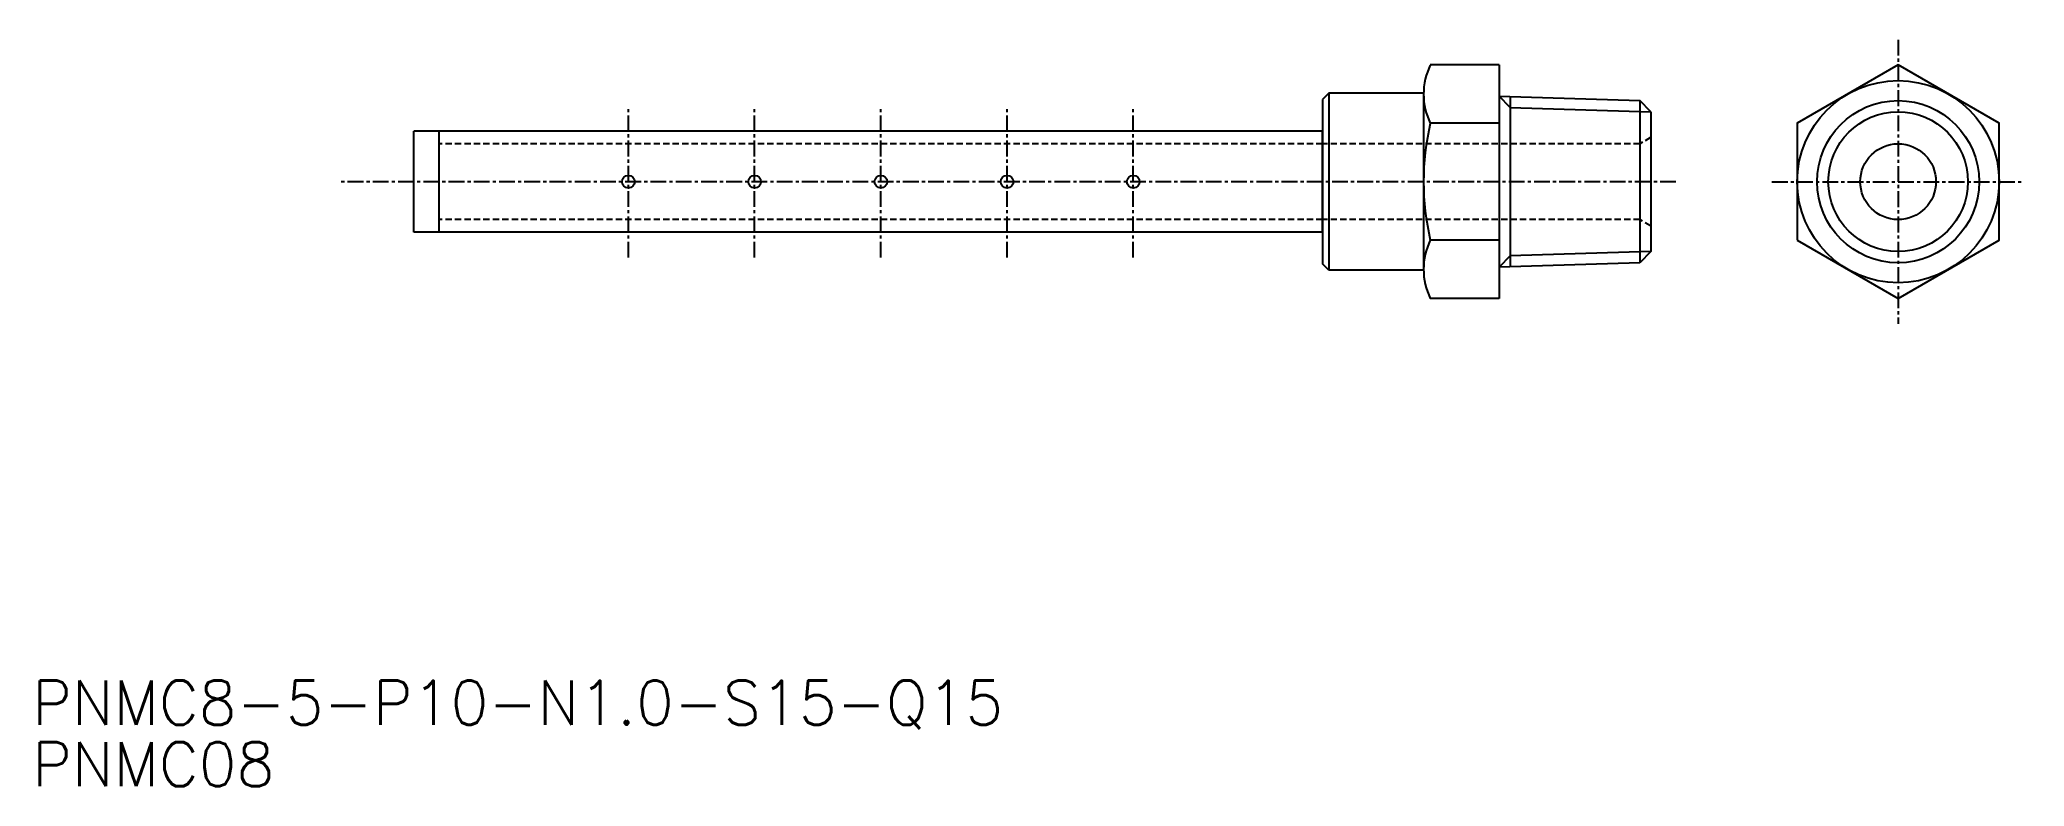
# Model space of a CAD drawing. Extents: x -219 to -62, y 72 to 131.
import ezdxf

# ---------------------------------------------------------------- set-up
doc = ezdxf.new("R2010")
doc.units = 0
doc.linetypes.add('CENTER', pattern=[2, 1.25, -0.25, 0.25, -0.25])
doc.linetypes.add('DASHED', pattern=[0.75, 0.5, -0.25])
doc.layers.get('0').update_dxf_attribs({"linetype": 'CONTINUOUS'})
doc.layers.add('CENTER', color=1, linetype='CENTER')
doc.styles.get("Standard").update_dxf_attribs({"font": 'txt.shx', "bigfont": '@extfont2.shx'})

msp = doc.modelspace()

# ---------------------------------------------------------------- linework, layer by layer
for p, q in [((-103.18, 129.38), (-108.65, 129.38)), ((-103.18, 129.38), (-103.18, 110.9)), ((-116.68, 127.14), (-117.18, 126.64)), ((-117.18, 126.64), (-117.18, 117.14)), ((-109.18, 127.14), (-116.68, 127.14)), ((-116.68, 127.14), (-116.68, 113.14)), ((-109.18, 127.07), (-109.18, 115.52)), ((-103.18, 126.91), (-92.04, 126.56)), ((-91.18, 125.68), (-92.04, 126.56)), ((-103.18, 124.76), (-108.65, 124.76)), ((-103.18, 125.68), (-103.18, 114.61)), ((-91.18, 125.68), (-91.18, 114.61)), ((-117.18, 117.14), (-117.18, 113.64)), ((-109.18, 115.52), (-109.18, 113.21)), ((-103.18, 115.52), (-108.65, 115.52)), ((-103.18, 115.12), (-103.18, 110.9)), ((-116.68, 113.14), (-117.18, 113.64)), ((-92.04, 113.72), (-103.18, 113.38)), ((-91.18, 114.61), (-92.04, 113.72)), ((-109.18, 113.14), (-116.68, 113.14)), ((-103.18, 110.9), (-108.65, 110.9))]:
    msp.add_line(p, q)
at = {"color": 3}
for p, q in [((-102.32, 126.02), (-103.18, 126.91)), ((-102.32, 126.89), (-102.32, 113.4)), ((-102.32, 126.02), (-91.18, 125.68)), ((-92.04, 126.56), (-92.04, 113.72)), ((-102.32, 114.26), (-103.18, 113.38)), ((-91.18, 114.61), (-102.32, 114.26))]:
    msp.add_line(p, q, dxfattribs=at)
at = {"color": 7, "linetype": 'CONTINUOUS'}
for p, q in [((-117.18, 124.14), (-189.18, 124.14)), ((-189.18, 116.14), (-189.18, 124.14)), ((-187.18, 116.14), (-187.18, 124.14)), ((-117.18, 116.14), (-117.18, 124.14)), ((-117.18, 116.14), (-189.18, 116.14))]:
    msp.add_line(p, q, dxfattribs=at)
at = {"color": 3, "linetype": 'DASHED'}
for p, q in [((-117.18, 123.14), (-187.18, 123.14)), ((-92.04, 123.14), (-117.18, 123.14)), ((-91.19, 123.64), (-92.04, 123.14)), ((-117.18, 117.14), (-187.18, 117.14)), ((-92.04, 117.14), (-117.18, 117.14)), ((-91.19, 116.64), (-92.04, 117.14))]:
    msp.add_line(p, q, dxfattribs=at)
msp.add_lwpolyline([(-79.58, 115.52), (-71.58, 110.9), (-63.58, 115.52), (-63.58, 124.76), (-71.58, 129.38), (-79.58, 124.76)], close=True)
for radius in [8, 6.42, 3]:
    msp.add_circle((-71.58, 120.14), radius)
at = {"color": 3}
msp.add_circle((-71.58, 120.14), 5.53, dxfattribs=at)
at = {"color": 7, "linetype": 'CONTINUOUS'}
for centre in [(-172.18, 120.14), (-162.18, 120.14), (-152.18, 120.14), (-142.18, 120.14), (-132.18, 120.14)]:
    msp.add_circle(centre, 0.5, dxfattribs=at)
for centre, radius, start, end in [((-103.94, 127.07), 5.24, 153.8714, 206.1286), ((-89.01, 120.14), 20.17, 166.7637, 193.2363), ((-103.94, 113.21), 5.24, 153.8714, 206.1286)]:
    msp.add_arc(centre, radius, start, end)
at = {"layer": 'CENTER', "color": 1, "linetype": 'CENTER'}
for p, q in [((-71.58, 131.38), (-71.58, 108.9)), ((-172.18, 114.14), (-172.18, 126.14)), ((-162.18, 114.14), (-162.18, 126.14)), ((-152.18, 114.14), (-152.18, 126.14)), ((-142.18, 114.14), (-142.18, 126.14)), ((-132.18, 114.14), (-132.18, 126.14)), ((-89.18, 120.14), (-195.18, 120.14)), ((-81.58, 120.14), (-61.58, 120.14))]:
    msp.add_line(p, q, dxfattribs=at)

# ---------------------------------------------------------------- texts
at = {"color": 7, "linetype": 'CONTINUOUS'}
for s, p in [('PNMC8-5-P10-N1.0-S15-Q15', (-219.43, 77.15)), ('PNMC08', (-219.43, 72.28))]:
    msp.add_text(s, height=3.5, dxfattribs=at).set_placement(p)

doc.saveas('drawing.dxf')
